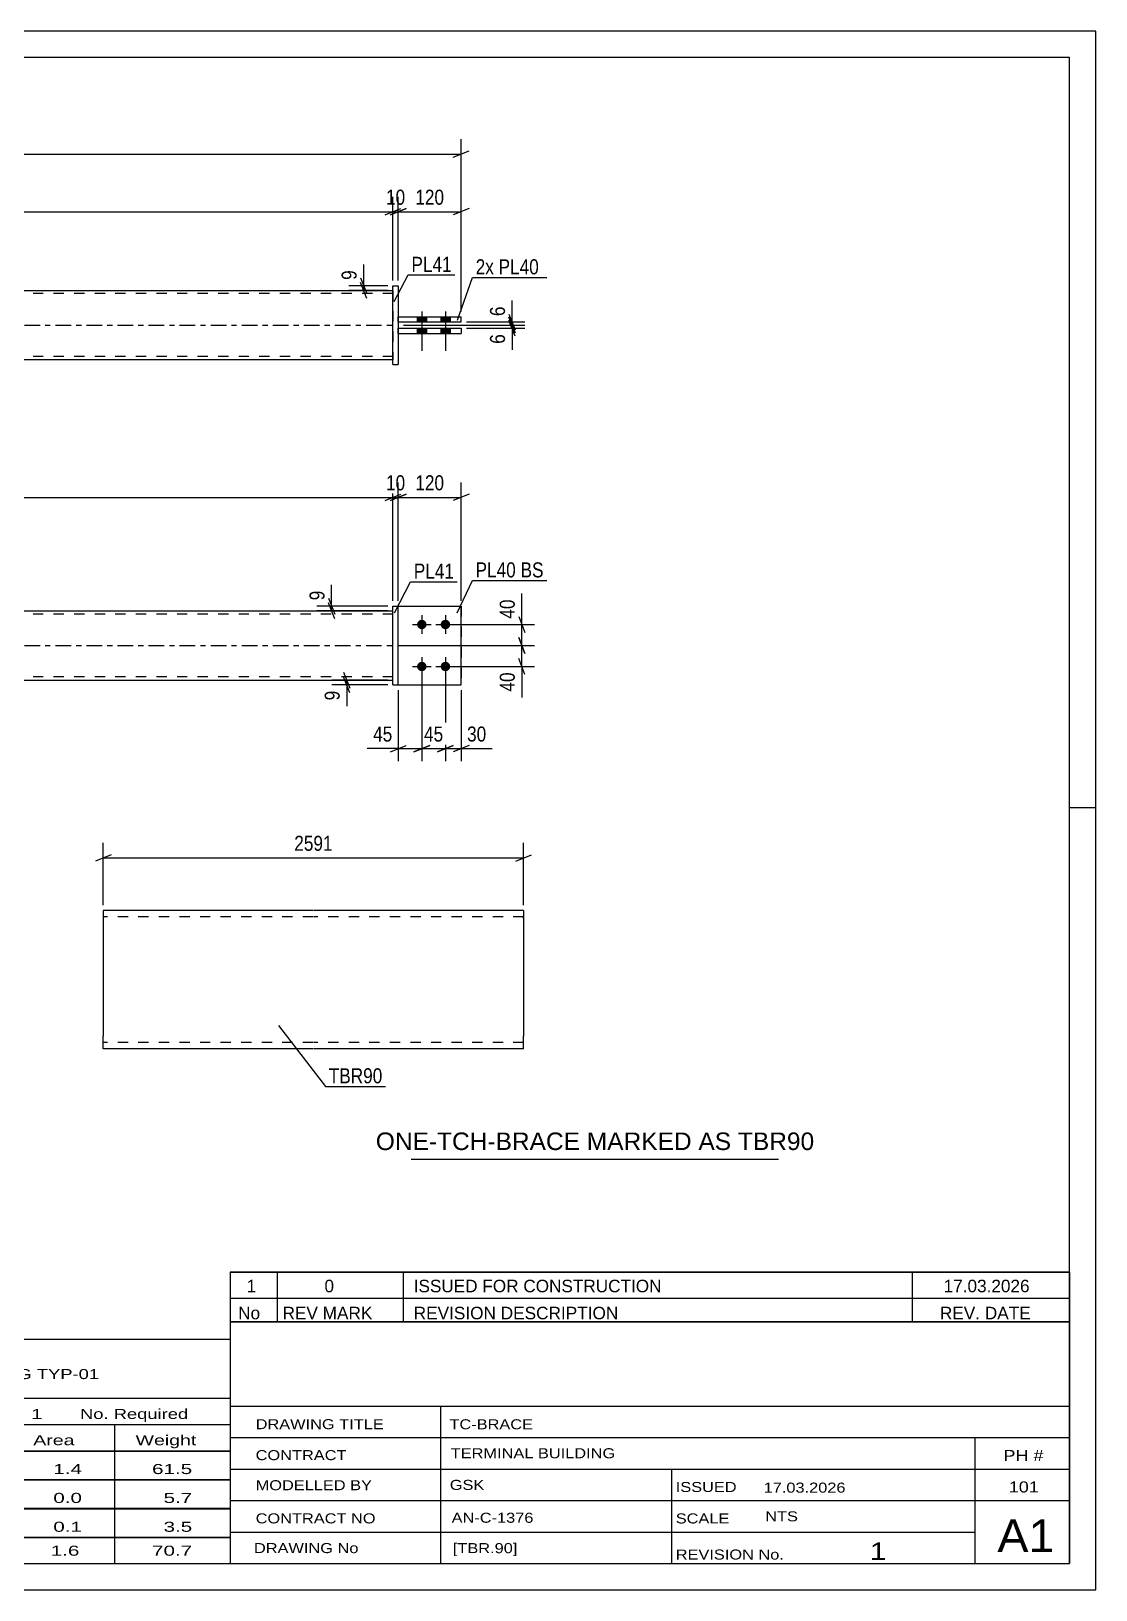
# Model space of a CAD drawing. Header units: millimetres. Extents: x 0 to 420, y 0 to 297.
# Drawn here: x 217.1 to 420, y 0 to 297 of the extents above; entities that cross this region are included whole.
import ezdxf

# ---------------------------------------------------------------- set-up
doc = ezdxf.new("R2010")
doc.units = ezdxf.units.MM
doc.linetypes.add('DXK_LINE_DOT2', pattern=[3.9198, 1.9599, -1.9599])
doc.linetypes.add('DXK_LINE_DOT3', pattern=[5.9187, 2.979, -0.9799, 0.9799, -0.9799])
doc.styles.add('Arial', font='ARIAL.TTF', dxfattribs={"height": 0.2})
doc.styles.add('Arial Narrow', font='ARIALN.TTF', dxfattribs={"height": 0.2})

# ---------------------------------------------------------------- blocks, each defined once
blk = doc.blocks.new('Unknown-582683887-1127')
at = {"color": 5, "linetype": 'Continuous'}
for p, q in [((420, 297), (0, 297)), ((420, 0), (420, 297)), ((415, 292), (5, 292)), ((415, 5), (415, 292)), ((420, 149), (415, 149)), ((5, 5), (415, 5)), ((0, 0), (420, 0))]:
    blk.add_line(p, q, dxfattribs=at)
blk = doc.blocks.new('Bolt-582683887-1413 - 1364')
at = {"linetype": 'Continuous'}
for points in [[(291.55, 184.84), (291.74, 184.82), (291.92, 184.76), (292.08, 184.67), (292.22, 184.54), (292.33, 184.39), (292.41, 184.22), (292.44, 184.03), (292.44, 183.85), (292.41, 183.66), (292.33, 183.49), (292.22, 183.34), (292.08, 183.21), (291.92, 183.12), (291.74, 183.06), (291.55, 183.04), (291.36, 183.06), (291.18, 183.12), (291.02, 183.21), (290.88, 183.34), (290.77, 183.49), (290.69, 183.66), (290.65, 183.85), (290.65, 184.03), (290.69, 184.22), (290.77, 184.39), (290.88, 184.54), (291.02, 184.67), (291.18, 184.76), (291.36, 184.82)], [(296.05, 184.84), (296.24, 184.82), (296.42, 184.76), (296.58, 184.67), (296.72, 184.54), (296.83, 184.39), (296.91, 184.22), (296.94, 184.03), (296.94, 183.85), (296.91, 183.66), (296.83, 183.49), (296.72, 183.34), (296.58, 183.21), (296.42, 183.12), (296.24, 183.06), (296.05, 183.04), (295.86, 183.06), (295.68, 183.12), (295.52, 183.21), (295.38, 183.34), (295.27, 183.49), (295.19, 183.66), (295.15, 183.85), (295.15, 184.03), (295.19, 184.22), (295.27, 184.39), (295.38, 184.54), (295.52, 184.67), (295.68, 184.76), (295.86, 184.82)], [(291.55, 176.84), (291.74, 176.82), (291.92, 176.76), (292.08, 176.67), (292.22, 176.54), (292.33, 176.39), (292.41, 176.22), (292.44, 176.03), (292.44, 175.85), (292.41, 175.66), (292.33, 175.49), (292.22, 175.34), (292.08, 175.21), (291.92, 175.12), (291.74, 175.06), (291.55, 175.04), (291.36, 175.06), (291.18, 175.12), (291.02, 175.21), (290.88, 175.34), (290.77, 175.49), (290.69, 175.66), (290.65, 175.85), (290.65, 176.03), (290.69, 176.22), (290.77, 176.39), (290.88, 176.54), (291.02, 176.67), (291.18, 176.76), (291.36, 176.82)], [(296.05, 176.84), (296.24, 176.82), (296.42, 176.76), (296.58, 176.67), (296.72, 176.54), (296.83, 176.39), (296.91, 176.22), (296.94, 176.03), (296.94, 175.85), (296.91, 175.66), (296.83, 175.49), (296.72, 175.34), (296.58, 175.21), (296.42, 175.12), (296.24, 175.06), (296.05, 175.04), (295.86, 175.06), (295.68, 175.12), (295.52, 175.21), (295.38, 175.34), (295.27, 175.49), (295.19, 175.66), (295.15, 175.85), (295.15, 176.03), (295.19, 176.22), (295.27, 176.39), (295.38, 176.54), (295.52, 176.67), (295.68, 176.76), (295.86, 176.82)]]:
    blk.add_hatch(color=1, dxfattribs=at).paths.add_polyline_path(points)
at = {"color": 1, "linetype": 'Continuous'}
for p, q in [((291.55, 185.74), (291.55, 182.14)), ((296.05, 185.74), (296.05, 182.14)), ((289.75, 183.94), (293.35, 183.94)), ((294.25, 183.94), (297.85, 183.94)), ((289.75, 175.94), (293.35, 175.94)), ((291.55, 177.74), (291.55, 174.14)), ((294.25, 175.94), (297.85, 175.94)), ((296.05, 177.74), (296.05, 174.14))]:
    blk.add_line(p, q, dxfattribs=at)
blk = doc.blocks.new('Part-582683887-1424 - 1364')
at = {"color": 2, "linetype": 'Continuous'}
for p, q in [((286.05, 187.44), (287.05, 187.44)), ((286.05, 172.44), (286.05, 187.44)), ((287.05, 172.44), (287.05, 187.44)), ((286.05, 172.44), (286.05, 172.44)), ((286.05, 172.44), (287.05, 172.44))]:
    blk.add_line(p, q, dxfattribs=at)
at = {"color": 7, "linetype": 'DXK_LINE_DOT2'}
for p, q in [((286.05, 187.44), (287.05, 187.44)), ((286.05, 172.44), (287.05, 172.44))]:
    blk.add_line(p, q, dxfattribs=at)
blk = doc.blocks.new('Part-582683887-1439 - 1364')
at = {"linetype": 'Continuous'}
blk.add_hatch(color=2, dxfattribs=at).paths.add_polyline_path([(139.95, 186.54), (139.15, 187.94), (140.75, 187.94)])
at = {"color": 2, "linetype": 'Continuous'}
for p, q in [((139.95, 186.54), (139.15, 187.94)), ((139.15, 187.94), (140.75, 187.94)), ((140.75, 187.94), (139.95, 186.54)), ((109.95, 186.54), (197.95, 186.54)), ((198.05, 186.54), (286.05, 186.54)), ((109.95, 173.34), (197.95, 173.34)), ((198.05, 173.34), (286.05, 173.34))]:
    blk.add_line(p, q, dxfattribs=at)
at = {"color": 7, "linetype": 'DXK_LINE_DOT2'}
for p, q in [((109.95, 173.34), (109.95, 186.54)), ((197.95, 185.94), (109.95, 185.94)), ((286.05, 185.94), (198.05, 185.94)), ((286.05, 173.34), (286.05, 186.54)), ((197.95, 173.94), (109.95, 173.94)), ((286.05, 173.94), (198.05, 173.94))]:
    blk.add_line(p, q, dxfattribs=at)
at = {"color": 7, "linetype": 'DXK_LINE_DOT3'}
for p, q in [((109.95, 179.94), (197.95, 179.94)), ((198.05, 179.94), (286.05, 179.94))]:
    blk.add_line(p, q, dxfattribs=at)
at = {"color": 2, "linetype": 'Continuous'}
blk.add_circle((139.95, 187.44), 1, dxfattribs=at)
blk = doc.blocks.new('Part-582683887-1444 - 1364')
at = {"color": 2, "linetype": 'Continuous'}
for p, q in [((287.05, 187.44), (299.05, 187.44)), ((299.05, 187.44), (299.05, 187.44)), ((299.05, 172.44), (299.05, 187.44)), ((287.05, 172.44), (299.05, 172.44))]:
    blk.add_line(p, q, dxfattribs=at)
at = {"color": 7, "linetype": 'DXK_LINE_DOT2'}
for p, q in [((287.05, 187.44), (299.05, 187.44)), ((287.05, 172.44), (287.05, 187.44)), ((287.05, 172.44), (287.05, 172.44)), ((287.05, 172.44), (299.05, 172.44))]:
    blk.add_line(p, q, dxfattribs=at)
blk = doc.blocks.new('Part-582683887-1449 - 1364')
at = {"color": 7, "linetype": 'DXK_LINE_DOT2'}
for p, q in [((287.05, 187.44), (299.05, 187.44)), ((287.05, 172.44), (287.05, 187.44)), ((287.05, 187.44), (299.05, 187.44)), ((299.05, 187.44), (299.05, 187.44)), ((299.05, 187.44), (299.05, 172.44)), ((287.05, 172.44), (287.05, 172.44)), ((287.05, 172.44), (299.05, 172.44)), ((287.05, 172.44), (299.05, 172.44))]:
    blk.add_line(p, q, dxfattribs=at)
blk = doc.blocks.new('Part-582683887-1751 - 1745')
at = {"linetype": 'Continuous'}
blk.add_hatch(color=2, dxfattribs=at).paths.add_polyline_path([(139.95, 240.99), (139.15, 242.39), (140.75, 242.39)])
at = {"color": 2, "linetype": 'Continuous'}
for p, q in [((109.95, 247.59), (197.95, 247.59)), ((198.05, 247.59), (286.05, 247.59)), ((139.95, 240.99), (139.15, 242.39)), ((139.15, 242.39), (140.75, 242.39)), ((140.75, 242.39), (139.95, 240.99)), ((197.95, 234.39), (109.95, 234.39)), ((286.05, 234.39), (198.05, 234.39))]:
    blk.add_line(p, q, dxfattribs=at)
at = {"color": 7, "linetype": 'DXK_LINE_DOT2'}
for p, q in [((109.95, 234.39), (109.95, 247.59)), ((197.95, 246.99), (109.95, 246.99)), ((286.05, 246.99), (198.05, 246.99)), ((286.05, 247.59), (286.05, 234.39)), ((197.95, 234.99), (109.95, 234.99)), ((286.05, 234.99), (198.05, 234.99))]:
    blk.add_line(p, q, dxfattribs=at)
at = {"color": 7, "linetype": 'DXK_LINE_DOT3'}
for p, q in [((109.95, 240.99), (197.95, 240.99)), ((198.05, 240.99), (286.05, 240.99))]:
    blk.add_line(p, q, dxfattribs=at)
at = {"color": 2, "linetype": 'Continuous'}
blk.add_circle((139.95, 241.89), 1, dxfattribs=at)
blk = doc.blocks.new('Part-582683887-1756 - 1745')
at = {"color": 2, "linetype": 'Continuous'}
for p, q in [((287.05, 240.39), (299.05, 240.39)), ((287.05, 239.39), (287.05, 240.39)), ((287.05, 239.39), (287.05, 239.39)), ((287.05, 239.39), (299.05, 239.39)), ((299.05, 240.39), (299.05, 239.39))]:
    blk.add_line(p, q, dxfattribs=at)
at = {"color": 7, "linetype": 'DXK_LINE_DOT2'}
for p, q in [((287.05, 240.39), (299.05, 240.39)), ((287.05, 239.39), (299.05, 239.39))]:
    blk.add_line(p, q, dxfattribs=at)
blk = doc.blocks.new('Part-582683887-1761 - 1745')
at = {"color": 2, "linetype": 'Continuous'}
for p, q in [((287.05, 242.59), (299.05, 242.59)), ((287.05, 241.59), (287.05, 242.59)), ((287.05, 241.59), (287.05, 241.59)), ((287.05, 241.59), (299.05, 241.59)), ((299.05, 241.59), (299.05, 242.59))]:
    blk.add_line(p, q, dxfattribs=at)
at = {"color": 7, "linetype": 'DXK_LINE_DOT2'}
for p, q in [((287.05, 242.59), (299.05, 242.59)), ((287.05, 241.59), (299.05, 241.59))]:
    blk.add_line(p, q, dxfattribs=at)
blk = doc.blocks.new('Part-582683887-1766 - 1745')
at = {"color": 2, "linetype": 'Continuous'}
for p, q in [((286.05, 248.49), (286.05, 248.49)), ((286.05, 233.49), (286.05, 248.49)), ((286.05, 248.49), (287.05, 248.49)), ((287.05, 248.49), (287.05, 248.49)), ((287.05, 248.49), (287.05, 233.49)), ((286.05, 233.49), (287.05, 233.49)), ((286.05, 233.49), (286.05, 233.49)), ((287.05, 233.49), (287.05, 233.49))]:
    blk.add_line(p, q, dxfattribs=at)
at = {"color": 7, "linetype": 'DXK_LINE_DOT2'}
for p, q in [((286.05, 248.49), (287.05, 248.49)), ((286.05, 233.49), (287.05, 233.49)), ((287.05, 233.49), (287.05, 233.49))]:
    blk.add_line(p, q, dxfattribs=at)
blk = doc.blocks.new('Bolt-582683887-1782 - 1745')
at = {"linetype": 'Continuous'}
for points in [[(292.45, 242.59), (290.65, 242.59), (290.65, 241.59), (292.45, 241.59)], [(292.45, 242.59), (290.65, 242.59), (290.65, 241.59), (292.45, 241.59)], [(296.95, 242.59), (295.15, 242.59), (295.15, 241.59), (296.95, 241.59)], [(296.95, 242.59), (295.15, 242.59), (295.15, 241.59), (296.95, 241.59)], [(292.45, 240.39), (290.65, 240.39), (290.65, 239.39), (292.45, 239.39)], [(292.45, 240.39), (290.65, 240.39), (290.65, 239.39), (292.45, 239.39)], [(296.95, 240.39), (295.15, 240.39), (295.15, 239.39), (296.95, 239.39)], [(296.95, 240.39), (295.15, 240.39), (295.15, 239.39), (296.95, 239.39)]]:
    blk.add_hatch(color=1, dxfattribs=at).paths.add_polyline_path(points)
at = {"color": 1, "linetype": 'Continuous'}
for p, q in [((291.55, 243.59), (291.55, 236.09)), ((291.55, 243.59), (291.55, 236.09)), ((296.05, 243.59), (296.05, 236.09)), ((296.05, 243.59), (296.05, 236.09)), ((290.65, 242.59), (290.65, 241.59)), ((290.65, 242.59), (290.65, 241.59)), ((292.45, 242.59), (292.45, 241.59)), ((292.45, 242.59), (292.45, 241.59)), ((295.15, 242.59), (295.15, 241.59)), ((295.15, 242.59), (295.15, 241.59)), ((296.95, 242.59), (296.95, 241.59)), ((296.95, 242.59), (296.95, 241.59)), ((290.65, 240.39), (290.65, 239.39)), ((290.65, 240.39), (290.65, 239.39)), ((292.45, 240.39), (292.45, 239.39)), ((292.45, 240.39), (292.45, 239.39)), ((295.15, 240.39), (295.15, 239.39)), ((295.15, 240.39), (295.15, 239.39)), ((296.95, 240.39), (296.95, 239.39)), ((296.95, 240.39), (296.95, 239.39))]:
    blk.add_line(p, q, dxfattribs=at)
blk = doc.blocks.new('Part-582683887-2260 - 2254')
at = {"color": 2, "linetype": 'Continuous'}
for p, q in [((270.84, 129.47), (230.84, 129.47)), ((230.84, 129.47), (230.84, 105.47)), ((310.94, 129.47), (270.94, 129.47)), ((310.94, 129.47), (310.94, 105.47)), ((230.84, 103.77), (230.84, 105.47)), ((310.94, 103.07), (310.94, 105.47)), ((230.84, 103.25), (230.84, 103.77)), ((230.84, 103.07), (230.84, 103.25)), ((270.84, 103.07), (230.84, 103.07)), ((310.94, 103.07), (270.94, 103.07))]:
    blk.add_line(p, q, dxfattribs=at)
at = {"color": 7, "linetype": 'DXK_LINE_DOT2'}
for p, q in [((270.84, 128.27), (230.84, 128.27)), ((310.94, 128.27), (270.94, 128.27)), ((310.94, 128.27), (310.94, 128.18)), ((310.94, 128.18), (310.94, 128.27)), ((310.94, 127.99), (310.94, 128.18)), ((310.94, 128.18), (310.94, 127.99)), ((230.84, 103.77), (230.84, 105.47)), ((230.84, 104.27), (230.84, 104.36)), ((230.84, 104.27), (230.84, 104.36)), ((270.84, 104.27), (230.84, 104.27)), ((310.94, 104.27), (270.94, 104.27)), ((310.94, 104.36), (310.94, 105.01)), ((310.94, 104.27), (310.94, 104.36)), ((230.84, 103.07), (230.84, 103.07))]:
    blk.add_line(p, q, dxfattribs=at)
blk = doc.blocks.new('StraightDimension-582683887-1681 - 1364')
at = {"color": 7, "linetype": 'Continuous'}
for p, q in [((310.01, 181.44), (311.21, 178.44)), ((287.05, 179.94), (313.01, 179.94)), ((310.61, 175.94), (310.61, 179.94)), ((297.05, 175.94), (313.01, 175.94)), ((311.21, 174.44), (310.01, 177.44))]:
    blk.add_line(p, q, dxfattribs=at)
at = {"color": 0}
blk.add_wipeout([(309.86, 175.41), (305.66, 175.41), (305.66, 170.56), (309.86, 170.56)], dxfattribs=at)
at = {"color": 7, "linetype": 'Continuous'}
blk.add_line((310.61, 175.94), (310.61, 170.03), dxfattribs=at)
blk.add_line((310.61, 175.94), (310.61, 170.03), dxfattribs=at)
at = {"color": 3, "style": 'Arial Narrow'}
blk.add_text('40', height=2.863, rotation=90.0002, dxfattribs=at).set_placement((309.26, 171.16))
blk = doc.blocks.new('StraightDimension-582683887-1502 - 1364')
at = {"color": 7, "linetype": 'Continuous'}
for p, q in [((109.95, 188.44), (109.95, 211.01)), ((286.05, 188.44), (286.05, 211.01)), ((111.45, 208.76), (108.45, 207.56)), ((109.95, 208.16), (286.05, 208.16)), ((284.55, 207.56), (287.55, 208.76))]:
    blk.add_line(p, q, dxfattribs=at)
at = {"color": 0}
blk.add_wipeout([(202.26, 208.91), (202.26, 213.11), (193.74, 213.11), (193.74, 208.91)], dxfattribs=at)
at = {"color": 3, "style": 'Arial Narrow'}
blk.add_text('2591', height=2.863, dxfattribs=at).set_placement((194.34, 209.51))
blk = doc.blocks.new('StraightDimension-582683887-1511 - 1364')
at = {"color": 7, "linetype": 'Continuous'}
for p, q in [((286.05, 188.44), (286.05, 211.01)), ((287.05, 188.44), (287.05, 211.01)), ((284.55, 207.56), (287.55, 208.76)), ((288.55, 208.76), (285.55, 207.56)), ((286.05, 208.16), (287.05, 208.16))]:
    blk.add_line(p, q, dxfattribs=at)
at = {"color": 0}
blk.add_wipeout([(288.98, 208.91), (288.98, 213.11), (284.12, 213.11), (284.12, 208.91)], dxfattribs=at)
at = {"color": 3, "style": 'Arial Narrow'}
blk.add_text('10', height=2.863, dxfattribs=at).set_placement((284.72, 209.51))
blk = doc.blocks.new('StraightDimension-582683887-1529 - 1364')
at = {"color": 7, "linetype": 'Continuous'}
for p, q in [((287.05, 188.44), (287.05, 211.01)), ((299.05, 188.44), (299.05, 211.01)), ((285.55, 207.56), (288.55, 208.76)), ((287.05, 208.16), (299.05, 208.16)), ((300.55, 208.76), (297.55, 207.56))]:
    blk.add_line(p, q, dxfattribs=at)
at = {"color": 0}
blk.add_wipeout([(296.39, 208.91), (296.39, 213.11), (289.71, 213.11), (289.71, 208.91)], dxfattribs=at)
at = {"color": 3, "style": 'Arial Narrow'}
blk.add_text('120', height=2.863, dxfattribs=at).set_placement((290.31, 209.51))
blk = doc.blocks.new('StraightDimension-582683887-1632 - 1364')
at = {"color": 7, "linetype": 'Continuous'}
for p, q in [((285.05, 173.34), (274.4, 173.34)), ((285.05, 172.44), (274.4, 172.44)), ((276.65, 174.84), (277.85, 171.84)), ((277.85, 170.94), (276.65, 173.94)), ((277.25, 172.44), (277.25, 173.34))]:
    blk.add_line(p, q, dxfattribs=at)
at = {"color": 0}
blk.add_wipeout([(276.5, 171.91), (272.3, 171.91), (272.3, 168.89), (276.5, 168.89)], dxfattribs=at)
at = {"color": 7, "linetype": 'Continuous'}
blk.add_line((277.25, 172.44), (277.25, 168.36), dxfattribs=at)
blk.add_line((277.25, 172.44), (277.25, 168.36), dxfattribs=at)
at = {"color": 3, "style": 'Arial Narrow'}
blk.add_text('9', height=2.86, rotation=90.0002, dxfattribs=at).set_placement((275.9, 169.49))
blk = doc.blocks.new('StraightDimension-582683887-1641 - 1364')
at = {"color": 7, "linetype": 'Continuous'}
for p, q in [((296.05, 174.94), (296.05, 157.89)), ((299.05, 171.44), (299.05, 157.89)), ((294.55, 159.69), (297.55, 160.89)), ((300.55, 160.89), (297.55, 159.69)), ((296.05, 160.29), (299.05, 160.29))]:
    blk.add_line(p, q, dxfattribs=at)
at = {"color": 0}
blk.add_wipeout([(304.43, 161.04), (304.43, 165.24), (299.57, 165.24), (299.57, 161.04)], dxfattribs=at)
at = {"color": 7, "linetype": 'Continuous'}
blk.add_line((299.05, 160.29), (304.96, 160.29), dxfattribs=at)
blk.add_line((299.05, 160.29), (304.96, 160.29), dxfattribs=at)
at = {"color": 3, "style": 'Arial Narrow'}
blk.add_text('30', height=2.863, dxfattribs=at).set_placement((300.17, 161.64))
blk = doc.blocks.new('StraightDimension-582683887-1654 - 1364')
at = {"color": 7, "linetype": 'Continuous'}
for p, q in [((291.55, 174.94), (291.55, 157.89)), ((296.05, 174.94), (296.05, 157.89)), ((290.05, 159.69), (293.05, 160.89)), ((297.55, 160.89), (294.55, 159.69)), ((291.55, 160.29), (296.05, 160.29))]:
    blk.add_line(p, q, dxfattribs=at)
at = {"color": 0}
blk.add_wipeout([(296.23, 161.04), (296.23, 165.24), (291.37, 165.24), (291.37, 161.04)], dxfattribs=at)
at = {"color": 3, "style": 'Arial Narrow'}
blk.add_text('45', height=2.863, dxfattribs=at).set_placement((291.97, 161.64))
blk = doc.blocks.new('StraightDimension-582683887-1664 - 1364')
at = {"color": 7, "linetype": 'Continuous'}
for p, q in [((291.55, 174.94), (291.55, 157.89)), ((287.05, 171.44), (287.05, 157.89)), ((285.55, 159.69), (288.55, 160.89)), ((293.05, 160.89), (290.05, 159.69)), ((287.05, 160.29), (291.55, 160.29))]:
    blk.add_line(p, q, dxfattribs=at)
at = {"color": 0}
blk.add_wipeout([(286.52, 161.04), (286.52, 165.24), (281.67, 165.24), (281.67, 161.04)], dxfattribs=at)
at = {"color": 7, "linetype": 'Continuous'}
blk.add_line((287.05, 160.29), (281.14, 160.29), dxfattribs=at)
blk.add_line((287.05, 160.29), (281.14, 160.29), dxfattribs=at)
at = {"color": 3, "style": 'Arial Narrow'}
blk.add_text('45', height=2.863, dxfattribs=at).set_placement((282.27, 161.64))
blk = doc.blocks.new('StraightDimension-582683887-1694 - 1364')
at = {"color": 7, "linetype": 'Continuous'}
for p, q in [((310.01, 185.44), (311.21, 182.44)), ((297.05, 183.94), (313.01, 183.94)), ((311.21, 178.44), (310.01, 181.44)), ((310.61, 179.94), (310.61, 183.94)), ((287.05, 179.94), (313.01, 179.94))]:
    blk.add_line(p, q, dxfattribs=at)
at = {"color": 0}
blk.add_wipeout([(309.86, 189.32), (305.66, 189.32), (305.66, 184.46), (309.86, 184.46)], dxfattribs=at)
at = {"color": 7, "linetype": 'Continuous'}
blk.add_line((310.61, 183.94), (310.61, 189.85), dxfattribs=at)
blk.add_line((310.61, 183.94), (310.61, 189.85), dxfattribs=at)
at = {"color": 3, "style": 'Arial Narrow'}
blk.add_text('40', height=2.863, rotation=90.0002, dxfattribs=at).set_placement((309.26, 185.06))
blk = doc.blocks.new('StraightDimension-582683887-1708 - 1364')
at = {"color": 7, "linetype": 'Continuous'}
for p, q in [((285.05, 187.44), (271.51, 187.44)), ((273.76, 188.94), (274.96, 185.94)), ((274.96, 185.04), (273.76, 188.04)), ((274.36, 186.54), (274.36, 187.44)), ((285.05, 186.54), (271.51, 186.54))]:
    blk.add_line(p, q, dxfattribs=at)
at = {"color": 0}
blk.add_wipeout([(273.61, 190.99), (269.41, 190.99), (269.41, 187.96), (273.61, 187.96)], dxfattribs=at)
at = {"color": 7, "linetype": 'Continuous'}
blk.add_line((274.36, 187.44), (274.36, 191.52), dxfattribs=at)
blk.add_line((274.36, 187.44), (274.36, 191.52), dxfattribs=at)
at = {"color": 3, "style": 'Arial Narrow'}
blk.add_text('9', height=2.86, rotation=90.0002, dxfattribs=at).set_placement((273.01, 188.56))
blk = doc.blocks.new('StraightDimension-582683887-1902 - 1745')
at = {"color": 7, "linetype": 'Continuous'}
for p, q in [((286.05, 249.49), (286.05, 265.43)), ((287.05, 249.49), (287.05, 265.43)), ((284.55, 261.98), (287.55, 263.18)), ((288.55, 263.18), (285.55, 261.98)), ((286.05, 262.58), (287.05, 262.58))]:
    blk.add_line(p, q, dxfattribs=at)
at = {"color": 0}
blk.add_wipeout([(288.98, 263.33), (288.98, 267.53), (284.12, 267.53), (284.12, 263.33)], dxfattribs=at)
at = {"color": 3, "style": 'Arial Narrow'}
blk.add_text('10', height=2.863, dxfattribs=at).set_placement((284.72, 263.93))
blk = doc.blocks.new('StraightDimension-582683887-1787 - 1745')
at = {"color": 7, "linetype": 'Continuous'}
for p, q in [((279.87, 249.99), (281.07, 246.99)), ((285.05, 248.49), (277.62, 248.49)), ((285.05, 247.59), (277.62, 247.59)), ((281.07, 246.09), (279.87, 249.09)), ((280.47, 247.59), (280.47, 248.49))]:
    blk.add_line(p, q, dxfattribs=at)
at = {"color": 0}
blk.add_wipeout([(279.72, 252.04), (275.52, 252.04), (275.52, 249.01), (279.72, 249.01)], dxfattribs=at)
at = {"color": 7, "linetype": 'Continuous'}
blk.add_line((280.47, 248.49), (280.47, 252.56), dxfattribs=at)
blk.add_line((280.47, 248.49), (280.47, 252.56), dxfattribs=at)
at = {"color": 3, "style": 'Arial Narrow'}
blk.add_text('9', height=2.86, rotation=90.0002, dxfattribs=at).set_placement((279.12, 249.61))
blk = doc.blocks.new('StraightDimension-582683887-1798 - 1745')
at = {"color": 7, "linetype": 'Continuous'}
for p, q in [((288.05, 240.99), (311.15, 240.99)), ((308.15, 242.49), (309.35, 239.49)), ((309.35, 238.89), (308.15, 241.89)), ((308.75, 240.39), (308.75, 240.99)), ((300.05, 240.39), (311.15, 240.39))]:
    blk.add_line(p, q, dxfattribs=at)
at = {"color": 0}
blk.add_wipeout([(308, 239.86), (303.8, 239.86), (303.8, 236.83), (308, 236.83)], dxfattribs=at)
at = {"color": 7, "linetype": 'Continuous'}
blk.add_line((308.75, 240.39), (308.75, 236.31), dxfattribs=at)
blk.add_line((308.75, 240.39), (308.75, 236.31), dxfattribs=at)
at = {"color": 3, "style": 'Arial Narrow'}
blk.add_text('6', height=2.86, rotation=90.0002, dxfattribs=at).set_placement((307.4, 237.43))
blk = doc.blocks.new('StraightDimension-582683887-1807 - 1745')
at = {"color": 7, "linetype": 'Continuous'}
for p, q in [((288.05, 240.99), (311.15, 240.99)), ((300.05, 241.59), (311.15, 241.59)), ((308.15, 243.09), (309.35, 240.09)), ((309.35, 239.49), (308.15, 242.49)), ((308.75, 240.99), (308.75, 241.59))]:
    blk.add_line(p, q, dxfattribs=at)
at = {"color": 0}
blk.add_wipeout([(308, 245.14), (303.8, 245.14), (303.8, 242.11), (308, 242.11)], dxfattribs=at)
at = {"color": 7, "linetype": 'Continuous'}
blk.add_line((308.75, 241.59), (308.75, 245.66), dxfattribs=at)
blk.add_line((308.75, 241.59), (308.75, 245.66), dxfattribs=at)
at = {"color": 3, "style": 'Arial Narrow'}
blk.add_text('6', height=2.86, rotation=90.0002, dxfattribs=at).set_placement((307.4, 242.71))
blk = doc.blocks.new('StraightDimension-582683887-1892 - 1745')
at = {"color": 7, "linetype": 'Continuous'}
for p, q in [((109.95, 249.49), (109.95, 265.43)), ((286.05, 249.49), (286.05, 265.43)), ((111.45, 263.18), (108.45, 261.98)), ((109.95, 262.58), (286.05, 262.58)), ((284.55, 261.98), (287.55, 263.18))]:
    blk.add_line(p, q, dxfattribs=at)
at = {"color": 0}
blk.add_wipeout([(202.26, 263.33), (202.26, 267.53), (193.74, 267.53), (193.74, 263.33)], dxfattribs=at)
at = {"color": 3, "style": 'Arial Narrow'}
blk.add_text('2591', height=2.863, dxfattribs=at).set_placement((194.34, 263.93))
blk = doc.blocks.new('StraightDimension-582683887-1912 - 1745')
at = {"color": 7, "linetype": 'Continuous'}
for p, q in [((287.05, 249.49), (287.05, 265.43)), ((299.05, 243.59), (299.05, 265.43)), ((285.55, 261.98), (288.55, 263.18)), ((287.05, 262.58), (299.05, 262.58)), ((300.55, 263.18), (297.55, 261.98))]:
    blk.add_line(p, q, dxfattribs=at)
at = {"color": 0}
blk.add_wipeout([(296.39, 263.33), (296.39, 267.53), (289.71, 267.53), (289.71, 263.33)], dxfattribs=at)
at = {"color": 3, "style": 'Arial Narrow'}
blk.add_text('120', height=2.863, dxfattribs=at).set_placement((290.31, 263.93))
blk = doc.blocks.new('StraightDimension-582683887-1923 - 1745')
at = {"color": 7, "linetype": 'Continuous'}
for p, q in [((96.95, 243.59), (96.95, 276.44)), ((299.05, 243.59), (299.05, 276.44)), ((98.45, 274.19), (95.45, 272.99)), ((96.95, 273.59), (299.05, 273.59)), ((297.55, 272.99), (300.55, 274.19))]:
    blk.add_line(p, q, dxfattribs=at)
at = {"color": 0}
blk.add_wipeout([(202.26, 274.34), (202.26, 278.54), (193.74, 278.54), (193.74, 274.34)], dxfattribs=at)
at = {"color": 3, "style": 'Arial Narrow'}
blk.add_text('2851', height=2.863, dxfattribs=at).set_placement((194.34, 274.94))
blk = doc.blocks.new('StraightDimension-582683887-2264 - 2254')
at = {"color": 7, "linetype": 'Continuous'}
for p, q in [((232.34, 140.07), (229.34, 138.87)), ((230.84, 130.47), (230.84, 142.32)), ((309.44, 138.87), (312.44, 140.07)), ((310.94, 130.47), (310.94, 142.32)), ((230.84, 139.47), (310.94, 139.47))]:
    blk.add_line(p, q, dxfattribs=at)
at = {"color": 0}
blk.add_wipeout([(275.15, 140.22), (275.15, 144.42), (266.64, 144.42), (266.64, 140.22)], dxfattribs=at)
at = {"color": 3, "style": 'Arial Narrow'}
blk.add_text('2591', height=2.863, dxfattribs=at).set_placement((267.24, 140.82))
blk = doc.blocks.new('Unknown-582683887-2799')
at = {"color": 7, "linetype": 'Continuous'}
for p, q in [((255, 51.05), (255, 5)), ((255, 51.05), (415, 51.05)), ((415, 51), (415, 5)), ((255, 35), (415, 35)), ((295.14, 35), (295.14, 5)), ((255, 29), (415, 29)), ((397, 5.05), (397, 29.05)), ((255, 23), (415, 23)), ((339.14, 23), (339.14, 5)), ((255, 17), (415, 17)), ((255, 11), (397, 11)), ((255, 5), (415, 5))]:
    blk.add_line(p, q, dxfattribs=at)
at = {"color": 7, "style": 'Arial Narrow'}
for s, height, width, p in [('DRAWING TITLE', 1.9089, 1.425378, (259.88, 30.61)), ('TC-BRACE', 1.909, 1.425378, (296.81, 30.59)), ('TERMINAL BUILDING', 1.9089, 1.425378, (297.06, 25.07)), ('CONTRACT', 1.909, 1.425378, (259.88, 24.71)), ('MODELLED BY', 1.9089, 1.425378, (259.88, 18.98)), ('GSK', 1.909, 1.425378, (296.88, 19.04)), ('ISSUED', 1.909, 1.425378, (339.94, 18.64)), ('17.03.2026', 1.909, 1.425378, (356.69, 18.52)), ('CONTRACT NO', 1.9089, 1.425378, (259.88, 12.66)), ('AN-C-1376', 1.909, 1.425378, (297.23, 12.78)), ('SCALE', 1.909, 1.425378, (339.94, 12.65)), ('A1', 6.204, 1.25, (401.24, 7.2)), ('DRAWING No', 1.909, 1.425378, (259.56, 7)), ('[TBR.90]', 1.909, 1.425378, (297.46, 6.99)), ('1', 3.34, 1.5, (376.91, 5.68)), ('REVISION No.', 1.9089, 1.425378, (339.94, 5.77))]:
    blk.add_text(s, height=height, dxfattribs=dict(at, width=width)).set_placement(p)
at = {"color": 7, "linetype": 'Continuous', "style": 'Arial Narrow'}
for s, height, width, p in [('PH #', 2.1, 1.42538, (402.4, 24.55)), ('101', 2.1, 1.42538, (403.41, 18.55)), ('NTS', 1.909, 1.425378, (357, 13.05))]:
    blk.add_text(s, height=height, dxfattribs=dict(at, width=width)).set_placement(p)
blk = doc.blocks.new('Unknown-582683887-2800')
at = {"color": 7, "linetype": 'Continuous'}
for p, q in [((255, 60.55), (415, 60.55)), ((415, 60.55), (255, 60.55)), ((255, 60.55), (255, 55.55)), ((264, 60.55), (264, 55.55)), ((288, 60.55), (288, 55.55)), ((385, 60.55), (385, 55.55)), ((415, 60.55), (415, 55.55)), ((255, 55.55), (415, 55.55)), ((255, 55.55), (255, 51.05)), ((255, 55.55), (415, 55.55)), ((264, 55.55), (264, 51.05)), ((288, 55.55), (288, 51.05)), ((385, 55.55), (385, 51.05)), ((415, 55.55), (415, 51.05)), ((415, 51.05), (255, 51.05))]:
    blk.add_line(p, q, dxfattribs=at)
at = {"color": 7, "linetype": 'Continuous', "style": 'Arial Narrow'}
for s, height, width, p in [('1', 2.39, 1.196471, (258.16, 56.7)), ('0', 2.39, 1.196471, (273, 56.7)), ('ISSUED FOR CONSTRUCTION', 2.3861, 1.196471, (290, 56.7)), ('17.03.2026', 2.386, 1.196471, (391, 56.7)), ('No', 2.386, 1.2, (256.54, 51.55)), ('REV MARK', 2.386, 1.2, (265, 51.55)), ('REVISION DESCRIPTION', 2.3861, 1.2, (290, 51.55)), ('REV. DATE', 2.386, 1.2, (390.28, 51.55))]:
    blk.add_text(s, height=height, dxfattribs=dict(at, width=width)).set_placement(p)
blk = doc.blocks.new('Unknown-582683887-2801')
at = {"color": 7, "linetype": 'Continuous'}
for p, q in [((95, 47.75), (255, 47.75)), ((95, 36.5), (95, 47.75)), ((255, 47.75), (255, 36.5)), ((95, 36.5), (255, 36.5)), ((95, 36.5), (95, 31.5)), ((255, 36.5), (255, 31.5)), ((95, 31.5), (255, 31.5)), ((95, 31.5), (95, 26.5)), ((119, 31.5), (119, 26.5)), ((154.5, 31.5), (154.5, 26.5)), ((180.5, 31.5), (180.5, 26.5)), ((193.5, 31.5), (193.5, 26.5)), ((211, 31.5), (211, 26.5)), ((233, 31.5), (233, 26.5)), ((255, 31.5), (255, 26.5)), ((95, 26.5), (255, 26.5)), ((95, 26.45), (95, 21.05)), ((95, 26.45), (255, 26.45)), ((119, 26.5), (119, 21)), ((154.5, 26.5), (154.5, 21)), ((180.5, 26.5), (180.5, 21)), ((193.5, 26.5), (193.5, 21)), ((211, 26.5), (211, 21)), ((233, 26.5), (233, 21)), ((255, 26.45), (255, 21.05)), ((95, 21.05), (255, 21.05)), ((95, 20.95), (95, 15.55)), ((95, 20.95), (255, 20.95)), ((119, 21), (119, 15.5)), ((154.5, 21), (154.5, 15.5)), ((180.5, 21), (180.5, 15.5)), ((193.5, 21), (193.5, 15.5)), ((211, 21), (211, 15.5)), ((233, 21), (233, 15.5)), ((255, 20.95), (255, 15.55)), ((95, 15.55), (255, 15.55)), ((95, 15.45), (95, 10.05)), ((95, 15.45), (255, 15.45)), ((119, 15.5), (119, 10)), ((154.5, 15.5), (154.5, 10)), ((180.5, 15.5), (180.5, 10)), ((193.5, 15.5), (193.5, 10)), ((211, 15.5), (211, 10)), ((233, 15.5), (233, 10)), ((255, 15.45), (255, 10.05)), ((95, 10.05), (255, 10.05)), ((95, 10), (255, 10)), ((95, 10), (95, 5)), ((211, 10), (211, 5)), ((233, 10), (233, 5)), ((255, 10), (255, 5)), ((95, 5), (255, 5))]:
    blk.add_line(p, q, dxfattribs=at)
at = {"color": 7, "style": 'Arial Narrow'}
for s, height, width, p in [('GENERAL NOTES & WELD DETAILS :', 2.8633, 1.4, (96.15, 40.06)), ('REFER TYP DRAWING TYP-01', 1.9089, 1.6, (179.7, 40.16)), ("MATERIAL LIST FOR ASSEMBLY MK'D", 1.9089, 1.6, (96.15, 32.56)), ('TBR90', 1.909, 1.794707, (188.68, 32.47)), ('1', 1.91, 1.794707, (217.08, 32.56)), ('No. Required', 1.9089, 1.6, (226.41, 32.56)), ('Mark', 1.909, 1.7, (96.34, 27.5)), ('Profile', 1.909, 1.7, (129.41, 27.5)), ('Material', 1.909, 1.7, (159.54, 27.56)), ('No.', 1.909, 1.7, (184.5, 27.56)), ('Length', 1.909, 1.7, (195, 27.56)), ('Area', 1.909, 1.7, (217.5, 27.56)), ('Weight', 1.909, 1.7, (237, 27.56))]:
    blk.add_text(s, height=height, dxfattribs=dict(at, width=width)).set_placement(p)
at = {"color": 7, "linetype": 'Continuous', "style": 'Arial Narrow'}
for s, height, width, p in [('TBR90', 1.909, 1.794707, (96.5, 22.06)), ('SHS132*6', 1.909, 1.794707, (121, 22.06)), ('E350', 1.909, 1.794707, (160.74, 22.06)), ('1', 1.91, 1.794707, (184.86, 22.06)), ('2591', 1.909, 1.794707, (197.58, 22.06)), ('1.4', 1.909, 1.794707, (221.32, 22.06)), ('61.5', 1.909, 1.794707, (240.14, 22.06)), ('PL40', 1.909, 1.794707, (96.5, 16.56)), ('PL10*120', 1.909, 1.794707, (121, 16.56)), ('E350', 1.909, 1.794707, (160.74, 16.56)), ('4', 1.91, 1.794707, (184.86, 16.56)), ('150', 1.909, 1.794707, (199.77, 16.56)), ('0.0', 1.909, 1.794707, (221.32, 16.56)), ('5.7', 1.909, 1.794707, (242.33, 16.56)), ('PL41', 1.909, 1.794707, (96.5, 11.06)), ('PL10*150', 1.909, 1.794707, (121, 11.06)), ('E350', 1.909, 1.794707, (160.74, 11.06)), ('2', 1.91, 1.794707, (184.86, 11.06)), ('150', 1.909, 1.794707, (199.77, 11.06)), ('0.1', 1.909, 1.794707, (221.32, 11.06)), ('3.5', 1.909, 1.794707, (242.33, 11.06)), ('Total', 1.909, 1.7, (197.33, 6.5)), ('1.6', 1.909, 1.794707, (220.83, 6.5)), ('70.7', 1.909, 1.794707, (240.14, 6.5))]:
    blk.add_text(s, height=height, dxfattribs=dict(at, width=width)).set_placement(p)
blk = doc.blocks.new('Unknown-582683887-2802')
at = {"color": 7, "linetype": 'Continuous'}
blk.add_line((289.5, 82.05), (359.5, 82.05), dxfattribs=at)
at = {"color": 7, "style": 'Arial'}
blk.add_text('ONE-TCH-BRACE MARKED AS TBR90', height=3.3428, dxfattribs=at).set_placement((282.78, 83.8))
blk = doc.blocks.new('Mark-582683887-1420 - 1364')
at = {"color": 0}
blk.add_wipeout([(297.7, 192.69), (297.7, 195.69), (290.02, 195.69), (290.02, 192.69)], dxfattribs=at)
blk.add_wipeout([(297.7, 192.69), (297.7, 195.69), (290.02, 195.69), (290.02, 192.69)], dxfattribs=at)
at = {"color": 30, "linetype": 'Continuous'}
for p, q in [((286.36, 186.14), (289.42, 192.09)), ((289.42, 192.09), (298.3, 192.09))]:
    blk.add_line(p, q, dxfattribs=at)
at = {"color": 3, "style": 'Arial Narrow'}
blk.add_text('PL41', height=2.863, dxfattribs=at).set_placement((290.02, 192.69))
blk = doc.blocks.new('MarkSet-582683887-1730 - 1364')
at = {"color": 0}
blk.add_wipeout([(309.47, 192.92), (309.47, 195.92), (301.79, 195.92), (301.79, 192.92)], dxfattribs=at)
blk.add_wipeout([(309.47, 192.92), (309.47, 195.92), (301.79, 195.92), (301.79, 192.92)], dxfattribs=at)
at = {"color": 30, "linetype": 'Continuous'}
blk.add_line((298.3, 186.16), (301.19, 192.32), dxfattribs=at)
at = {"color": 0}
blk.add_wipeout([(314.75, 192.92), (314.75, 195.92), (310.37, 195.92), (310.37, 192.92)], dxfattribs=at)
blk.add_wipeout([(314.75, 192.92), (314.75, 195.92), (310.37, 195.92), (310.37, 192.92)], dxfattribs=at)
at = {"color": 30, "linetype": 'Continuous'}
blk.add_line((301.19, 192.32), (315.35, 192.32), dxfattribs=at)
at = {"color": 3, "style": 'Arial Narrow'}
for s, p in [('PL40', (301.79, 192.92)), ('BS', (310.37, 192.92))]:
    blk.add_text(s, height=2.863, dxfattribs=at).set_placement(p)
blk = doc.blocks.new('Mark-582683887-1762 - 1745')
at = {"color": 0}
blk.add_wipeout([(297.24, 251.14), (297.24, 254.14), (289.57, 254.14), (289.57, 251.14)], dxfattribs=at)
blk.add_wipeout([(297.24, 251.14), (297.24, 254.14), (289.57, 254.14), (289.57, 251.14)], dxfattribs=at)
at = {"color": 30, "linetype": 'Continuous'}
for p, q in [((286.28, 245.46), (288.97, 250.54)), ((288.97, 250.54), (297.84, 250.54))]:
    blk.add_line(p, q, dxfattribs=at)
at = {"color": 3, "style": 'Arial Narrow'}
blk.add_text('PL41', height=2.863, dxfattribs=at).set_placement((289.57, 251.14))
blk = doc.blocks.new('MarkSet-582683887-1955 - 1745')
at = {"color": 0}
blk.add_wipeout([(305.28, 250.67), (305.28, 253.67), (301.81, 253.67), (301.81, 250.67)], dxfattribs=at)
blk.add_wipeout([(305.28, 250.67), (305.28, 253.67), (301.81, 253.67), (301.81, 250.67)], dxfattribs=at)
at = {"color": 30, "linetype": 'Continuous'}
blk.add_line((298.35, 241.94), (301.21, 250.07), dxfattribs=at)
at = {"color": 0}
blk.add_wipeout([(313.86, 250.67), (313.86, 253.67), (306.18, 253.67), (306.18, 250.67)], dxfattribs=at)
blk.add_wipeout([(313.86, 250.67), (313.86, 253.67), (306.18, 253.67), (306.18, 250.67)], dxfattribs=at)
at = {"color": 30, "linetype": 'Continuous'}
blk.add_line((301.21, 250.07), (315.36, 250.07), dxfattribs=at)
at = {"color": 3, "style": 'Arial Narrow'}
for s, p in [('2x', (301.81, 250.67)), ('PL40', (306.18, 250.67))]:
    blk.add_text(s, height=2.863, dxfattribs=at).set_placement(p)
blk = doc.blocks.new('Mark-582683887-2256 - 2254')
at = {"color": 0}
blk.add_wipeout([(284.04, 96.52), (284.04, 99.52), (273.81, 99.52), (273.81, 96.52)], dxfattribs=at)
blk.add_wipeout([(284.04, 96.52), (284.04, 99.52), (273.81, 99.52), (273.81, 96.52)], dxfattribs=at)
at = {"color": 30, "linetype": 'Continuous'}
for p, q in [((264.21, 107.52), (273.21, 95.92)), ((273.21, 95.92), (284.64, 95.92))]:
    blk.add_line(p, q, dxfattribs=at)
at = {"color": 3, "style": 'Arial Narrow'}
blk.add_text('TBR90', height=2.863, dxfattribs=at).set_placement((273.81, 96.52))

msp = doc.modelspace()

# ---------------------------------------------------------------- block references
for name in ['Unknown-582683887-1127', 'Part-582683887-1751 - 1745', 'Part-582683887-1766 - 1745', 'Bolt-582683887-1782 - 1745', 'Part-582683887-1761 - 1745', 'Part-582683887-1756 - 1745', 'Part-582683887-1439 - 1364', 'Part-582683887-1424 - 1364', 'Part-582683887-1444 - 1364', 'Part-582683887-1449 - 1364', 'Bolt-582683887-1413 - 1364', 'Part-582683887-2260 - 2254', 'Unknown-582683887-2802', 'Unknown-582683887-2800', 'Unknown-582683887-2799', 'Unknown-582683887-2801']:
    msp.add_blockref(name, (0, 0))

# ---------------------------------------------------------------- next in the draw order: block references
for name in ['StraightDimension-582683887-1902 - 1745', 'StraightDimension-582683887-1798 - 1745', 'StraightDimension-582683887-1502 - 1364', 'StraightDimension-582683887-1681 - 1364', 'StraightDimension-582683887-1632 - 1364', 'StraightDimension-582683887-2264 - 2254', 'Mark-582683887-2256 - 2254']:
    msp.add_blockref(name, (0, 0))

# ---------------------------------------------------------------- next in the draw order: block references
for name in ['StraightDimension-582683887-1787 - 1745', 'StraightDimension-582683887-1807 - 1745', 'StraightDimension-582683887-1511 - 1364', 'StraightDimension-582683887-1641 - 1364']:
    msp.add_blockref(name, (0, 0))

# ---------------------------------------------------------------- next in the draw order: block references
for name in ['StraightDimension-582683887-1892 - 1745', 'StraightDimension-582683887-1529 - 1364', 'StraightDimension-582683887-1654 - 1364']:
    msp.add_blockref(name, (0, 0))

# ---------------------------------------------------------------- next in the draw order: block references
for name in ['StraightDimension-582683887-1912 - 1745', 'StraightDimension-582683887-1708 - 1364', 'StraightDimension-582683887-1694 - 1364', 'StraightDimension-582683887-1664 - 1364']:
    msp.add_blockref(name, (0, 0))

# ---------------------------------------------------------------- next in the draw order: block references
for name in ['StraightDimension-582683887-1923 - 1745', 'Mark-582683887-1420 - 1364']:
    msp.add_blockref(name, (0, 0))

# ---------------------------------------------------------------- next in the draw order: block references
for name in ['Mark-582683887-1762 - 1745', 'MarkSet-582683887-1730 - 1364']:
    msp.add_blockref(name, (0, 0))

# ---------------------------------------------------------------- next in the draw order: block references
msp.add_blockref('MarkSet-582683887-1955 - 1745', (0, 0))

doc.saveas('drawing.dxf')
